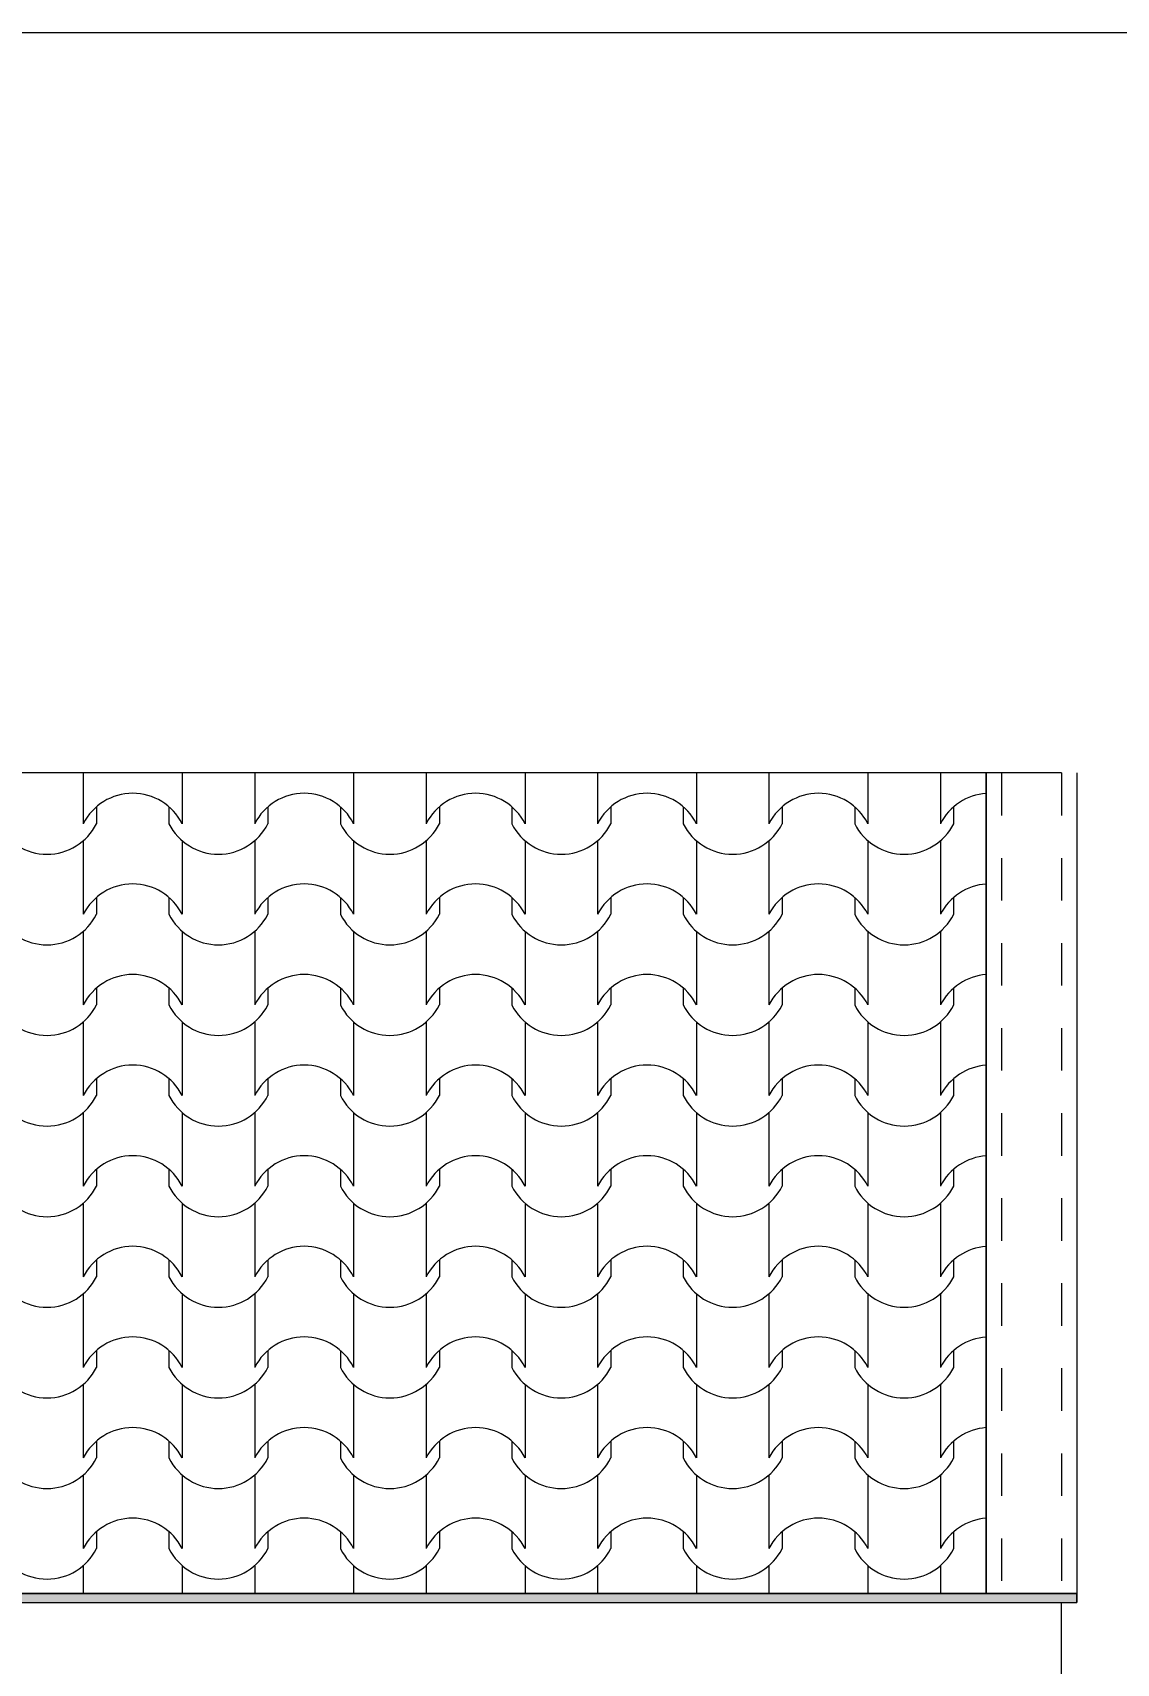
# Model space of a CAD drawing. Header units: feet. Extents: x 2791058 to 2855058, y -67651 to -18651.
# Drawn here: x 2832366 to 2835963, y -24063 to -18651 of the extents above; entities that cross this region are included whole.
import ezdxf

# ---------------------------------------------------------------- set-up
doc = ezdxf.new("R2010")
doc.units = ezdxf.units.FT
doc.header["$MEASUREMENT"] = 0
doc.linetypes.add('Dashed', pattern=[282.222223, 141.111112, -141.111112])
doc.layers.add('Dimensioning - General', color=7, linetype='Continuous')
for name, color, linetype, lineweight in [('Dimensioning - General_Pen_No__1', 7, 'Continuous', 0), ('Shell - Roof_Pen_No__21', 7, 'Continuous', 0), ('Structural - Bearing_Pen_No__1', 7, 'Continuous', 0)]:
    doc.layers.add(name, color=color, linetype=linetype, lineweight=lineweight)
doc.layers.add('Structural - Bearing_Pen_No__61', color=7, linetype='Continuous', lineweight=0, true_color=0x6a6a6a)
doc.layers.add('Structural - Bearing_Pen_No__62', color=7, linetype='Continuous', lineweight=0, true_color=0xaaaaaa)
doc.styles.add('GENERATED_STYLE_1', font='arial.ttf')
doc.dimstyles.new('GENERATED_STYLE__1', dxfattribs={"dimtxt": 250, "dimasz": 190, "dimexe": 0.18, "dimexo": 3, "dimgap": 0.09, "dimtad": 1, "dimlfac": 0.001, "dimzin": 0, "dimdsep": 46, "dimtxsty": 'GENERATED_STYLE_1', "dimblk": 'ARROWHEAD_2', "dimblk1": 'ARROWHEAD_2', "dimblk2": 'ARROWHEAD_2', "dimcen": 0.09, "dimclrd": 7, "dimclre": 7, "dimclrt": 7, "dimadec": 0, "dimazin": 0, "dimtfac": 1, "dimtdec": 4, "dimtmove": 0, "dimatfit": 3, "dimfxl": 1, "dimtolj": 1, "dimtzin": 0, "dimarcsym": 0})

# ---------------------------------------------------------------- blocks, each defined once
blk = doc.blocks.new('*X4', base_point=(2247653.8, -76425))
at = {"layer": 'Structural - Bearing_Pen_No__62', "color": 253, "linetype": 'Continuous', "lineweight": 0, "true_color": 0xaaaaaa}
for p, q in [((2832533.6, -21108), (2832533.6, -21154.4)), ((2832533.6, -21154.4), (2832533.6, -21276.4)), ((2832862.1, -21108), (2832862.1, -21154.4)), ((2832862.1, -21154.4), (2832862.1, -21276.4)), ((2833102.6, -21108), (2833102.6, -21154.4)), ((2833102.6, -21154.4), (2833102.6, -21276.4)), ((2833431.1, -21108), (2833431.1, -21154.4)), ((2833431.1, -21154.4), (2833431.1, -21276.4)), ((2833671.5, -21108), (2833671.5, -21154.4)), ((2833671.5, -21154.4), (2833671.5, -21276.4)), ((2834000, -21108), (2834000, -21154.4)), ((2834000, -21154.4), (2834000, -21276.4)), ((2834240.5, -21108), (2834240.5, -21154.4)), ((2834240.5, -21154.4), (2834240.5, -21276.4)), ((2834569, -21108), (2834569, -21154.4)), ((2834569, -21154.4), (2834569, -21276.4)), ((2834809.4, -21108), (2834809.4, -21154.4)), ((2834809.4, -21154.4), (2834809.4, -21276.4)), ((2835137.9, -21108), (2835137.9, -21154.4)), ((2835137.9, -21154.4), (2835137.9, -21276.4)), ((2835378.4, -21108), (2835378.4, -21154.4)), ((2835378.4, -21154.4), (2835378.4, -21276.4)), ((2832577.6, -21220.3), (2832577.6, -21276.4)), ((2832818.1, -21220.3), (2832818.1, -21276.4)), ((2833146.6, -21220.3), (2833146.6, -21276.4)), ((2833387, -21220.3), (2833387, -21276.4)), ((2833715.5, -21220.3), (2833715.5, -21276.4)), ((2833956, -21220.3), (2833956, -21276.4)), ((2834284.5, -21220.3), (2834284.5, -21276.4)), ((2834525, -21220.3), (2834525, -21276.4)), ((2834853.5, -21220.3), (2834853.5, -21276.4)), ((2835093.9, -21220.3), (2835093.9, -21276.4)), ((2835422.4, -21220.3), (2835422.4, -21276.4)), ((2832533.6, -21333.2), (2832533.6, -21455.1)), ((2832862.1, -21333.2), (2832862.1, -21455.1)), ((2833102.6, -21333.2), (2833102.6, -21455.1)), ((2833431.1, -21333.2), (2833431.1, -21455.1)), ((2833671.5, -21333.2), (2833671.5, -21455.1)), ((2834000, -21333.2), (2834000, -21455.1)), ((2834240.5, -21333.2), (2834240.5, -21455.1)), ((2834569, -21333.2), (2834569, -21455.1)), ((2834809.4, -21333.2), (2834809.4, -21455.1)), ((2835137.9, -21333.2), (2835137.9, -21455.1)), ((2835378.4, -21333.2), (2835378.4, -21455.1)), ((2832533.6, -21455.1), (2832533.6, -21577.1)), ((2832862.1, -21455.1), (2832862.1, -21577.1)), ((2833102.6, -21455.1), (2833102.6, -21577.1)), ((2833431.1, -21455.1), (2833431.1, -21577.1)), ((2833671.5, -21455.1), (2833671.5, -21577.1)), ((2834000, -21455.1), (2834000, -21577.1)), ((2834240.5, -21455.1), (2834240.5, -21577.1)), ((2834569, -21455.1), (2834569, -21577.1)), ((2834809.4, -21455.1), (2834809.4, -21577.1)), ((2835137.9, -21455.1), (2835137.9, -21577.1)), ((2835378.4, -21455.1), (2835378.4, -21577.1)), ((2832577.6, -21521), (2832577.6, -21577.1)), ((2832818.1, -21521), (2832818.1, -21577.1)), ((2833146.6, -21521), (2833146.6, -21577.1)), ((2833387, -21521), (2833387, -21577.1)), ((2833715.5, -21521), (2833715.5, -21577.1)), ((2833956, -21521), (2833956, -21577.1)), ((2834284.5, -21521), (2834284.5, -21577.1)), ((2834525, -21521), (2834525, -21577.1)), ((2834853.5, -21521), (2834853.5, -21577.1)), ((2835093.9, -21521), (2835093.9, -21577.1)), ((2835422.4, -21521), (2835422.4, -21577.1)), ((2832533.6, -21633.9), (2832533.6, -21755.8)), ((2832862.1, -21633.9), (2832862.1, -21755.8)), ((2833102.6, -21633.9), (2833102.6, -21755.8)), ((2833431.1, -21633.9), (2833431.1, -21755.8)), ((2833671.5, -21633.9), (2833671.5, -21755.8)), ((2834000, -21633.9), (2834000, -21755.8)), ((2834240.5, -21633.9), (2834240.5, -21755.8)), ((2834569, -21633.9), (2834569, -21755.8)), ((2834809.4, -21633.9), (2834809.4, -21755.8)), ((2835137.9, -21633.9), (2835137.9, -21755.8)), ((2835378.4, -21633.9), (2835378.4, -21755.8)), ((2832533.6, -21755.8), (2832533.6, -21877.7)), ((2832862.1, -21755.8), (2832862.1, -21877.7)), ((2833102.6, -21755.8), (2833102.6, -21877.7)), ((2833431.1, -21755.8), (2833431.1, -21877.7)), ((2833671.5, -21755.8), (2833671.5, -21877.7)), ((2834000, -21755.8), (2834000, -21877.7)), ((2834240.5, -21755.8), (2834240.5, -21877.7)), ((2834569, -21755.8), (2834569, -21877.7)), ((2834809.4, -21755.8), (2834809.4, -21877.7)), ((2835137.9, -21755.8), (2835137.9, -21877.7)), ((2835378.4, -21755.8), (2835378.4, -21877.7)), ((2832577.6, -21821.7), (2832577.6, -21877.7)), ((2832818.1, -21821.7), (2832818.1, -21877.7)), ((2833146.6, -21821.7), (2833146.6, -21877.7)), ((2833387, -21821.7), (2833387, -21877.7)), ((2833715.5, -21821.7), (2833715.5, -21877.7)), ((2833956, -21821.7), (2833956, -21877.7)), ((2834284.5, -21821.7), (2834284.5, -21877.7)), ((2834525, -21821.7), (2834525, -21877.7)), ((2834853.5, -21821.7), (2834853.5, -21877.7)), ((2835093.9, -21821.7), (2835093.9, -21877.7)), ((2835422.4, -21821.7), (2835422.4, -21877.7)), ((2832533.6, -21934.5), (2832533.6, -22056.5)), ((2832862.1, -21934.5), (2832862.1, -22056.5)), ((2833102.6, -21934.5), (2833102.6, -22056.5)), ((2833431.1, -21934.5), (2833431.1, -22056.5)), ((2833671.5, -21934.5), (2833671.5, -22056.5)), ((2834000, -21934.5), (2834000, -22056.5)), ((2834240.5, -21934.5), (2834240.5, -22056.5)), ((2834569, -21934.5), (2834569, -22056.5)), ((2834809.4, -21934.5), (2834809.4, -22056.5)), ((2835137.9, -21934.5), (2835137.9, -22056.5)), ((2835378.4, -21934.5), (2835378.4, -22056.5)), ((2832533.6, -22056.5), (2832533.6, -22178.4)), ((2832862.1, -22056.5), (2832862.1, -22178.4)), ((2833102.6, -22056.5), (2833102.6, -22178.4)), ((2833431.1, -22056.5), (2833431.1, -22178.4)), ((2833671.5, -22056.5), (2833671.5, -22178.4)), ((2834000, -22056.5), (2834000, -22178.4)), ((2834240.5, -22056.5), (2834240.5, -22178.4)), ((2834569, -22056.5), (2834569, -22178.4)), ((2834809.4, -22056.5), (2834809.4, -22178.4)), ((2835137.9, -22056.5), (2835137.9, -22178.4)), ((2835378.4, -22056.5), (2835378.4, -22178.4)), ((2832577.6, -22122.3), (2832577.6, -22178.4)), ((2832818.1, -22122.3), (2832818.1, -22178.4)), ((2833146.6, -22122.3), (2833146.6, -22178.4)), ((2833387, -22122.3), (2833387, -22178.4)), ((2833715.5, -22122.3), (2833715.5, -22178.4)), ((2833956, -22122.3), (2833956, -22178.4)), ((2834284.5, -22122.3), (2834284.5, -22178.4)), ((2834525, -22122.3), (2834525, -22178.4)), ((2834853.5, -22122.3), (2834853.5, -22178.4)), ((2835093.9, -22122.3), (2835093.9, -22178.4)), ((2835422.4, -22122.3), (2835422.4, -22178.4)), ((2832533.6, -22235.2), (2832533.6, -22357.1)), ((2832862.1, -22235.2), (2832862.1, -22357.1)), ((2833102.6, -22235.2), (2833102.6, -22357.1)), ((2833431.1, -22235.2), (2833431.1, -22357.1)), ((2833671.5, -22235.2), (2833671.5, -22357.1)), ((2834000, -22235.2), (2834000, -22357.1)), ((2834240.5, -22235.2), (2834240.5, -22357.1)), ((2834569, -22235.2), (2834569, -22357.1)), ((2834809.4, -22235.2), (2834809.4, -22357.1)), ((2835137.9, -22235.2), (2835137.9, -22357.1)), ((2835378.4, -22235.2), (2835378.4, -22357.1)), ((2832533.6, -22357.1), (2832533.6, -22479.1)), ((2832862.1, -22357.1), (2832862.1, -22479.1)), ((2833102.6, -22357.1), (2833102.6, -22479.1)), ((2833431.1, -22357.1), (2833431.1, -22479.1)), ((2833671.5, -22357.1), (2833671.5, -22479.1)), ((2834000, -22357.1), (2834000, -22479.1)), ((2834240.5, -22357.1), (2834240.5, -22479.1)), ((2834569, -22357.1), (2834569, -22479.1)), ((2834809.4, -22357.1), (2834809.4, -22479.1)), ((2835137.9, -22357.1), (2835137.9, -22479.1)), ((2835378.4, -22357.1), (2835378.4, -22479.1)), ((2832577.6, -22423), (2832577.6, -22479.1)), ((2832818.1, -22423), (2832818.1, -22479.1)), ((2833146.6, -22423), (2833146.6, -22479.1)), ((2833387, -22423), (2833387, -22479.1)), ((2833715.5, -22423), (2833715.5, -22479.1)), ((2833956, -22423), (2833956, -22479.1)), ((2834284.5, -22423), (2834284.5, -22479.1)), ((2834525, -22423), (2834525, -22479.1)), ((2834853.5, -22423), (2834853.5, -22479.1)), ((2835093.9, -22423), (2835093.9, -22479.1)), ((2835422.4, -22423), (2835422.4, -22479.1)), ((2832533.6, -22535.9), (2832533.6, -22657.8)), ((2832862.1, -22535.9), (2832862.1, -22657.8)), ((2833102.6, -22535.9), (2833102.6, -22657.8)), ((2833431.1, -22535.9), (2833431.1, -22657.8)), ((2833671.5, -22535.9), (2833671.5, -22657.8)), ((2834000, -22535.9), (2834000, -22657.8)), ((2834240.5, -22535.9), (2834240.5, -22657.8)), ((2834569, -22535.9), (2834569, -22657.8)), ((2834809.4, -22535.9), (2834809.4, -22657.8)), ((2835137.9, -22535.9), (2835137.9, -22657.8)), ((2835378.4, -22535.9), (2835378.4, -22657.8)), ((2832533.6, -22657.8), (2832533.6, -22779.7)), ((2832862.1, -22657.8), (2832862.1, -22779.7)), ((2833102.6, -22657.8), (2833102.6, -22779.7)), ((2833431.1, -22657.8), (2833431.1, -22779.7)), ((2833671.5, -22657.8), (2833671.5, -22779.7)), ((2834000, -22657.8), (2834000, -22779.7)), ((2834240.5, -22657.8), (2834240.5, -22779.7)), ((2834569, -22657.8), (2834569, -22779.7)), ((2834809.4, -22657.8), (2834809.4, -22779.7)), ((2835137.9, -22657.8), (2835137.9, -22779.7)), ((2835378.4, -22657.8), (2835378.4, -22779.7)), ((2832577.6, -22723.7), (2832577.6, -22779.7)), ((2832818.1, -22723.7), (2832818.1, -22779.7)), ((2833146.6, -22723.7), (2833146.6, -22779.7)), ((2833387, -22723.7), (2833387, -22779.7)), ((2833715.5, -22723.7), (2833715.5, -22779.7)), ((2833956, -22723.7), (2833956, -22779.7)), ((2834284.5, -22723.7), (2834284.5, -22779.7)), ((2834525, -22723.7), (2834525, -22779.7)), ((2834853.5, -22723.7), (2834853.5, -22779.7)), ((2835093.9, -22723.7), (2835093.9, -22779.7)), ((2835422.4, -22723.7), (2835422.4, -22779.7)), ((2832533.6, -22836.5), (2832533.6, -22958.5)), ((2832862.1, -22836.5), (2832862.1, -22958.5)), ((2833102.6, -22836.5), (2833102.6, -22958.5)), ((2833431.1, -22836.5), (2833431.1, -22958.5)), ((2833671.5, -22836.5), (2833671.5, -22958.5)), ((2834000, -22836.5), (2834000, -22958.5)), ((2834240.5, -22836.5), (2834240.5, -22958.5)), ((2834569, -22836.5), (2834569, -22958.5)), ((2834809.4, -22836.5), (2834809.4, -22958.5)), ((2835137.9, -22836.5), (2835137.9, -22958.5)), ((2835378.4, -22836.5), (2835378.4, -22958.5)), ((2832533.6, -22958.5), (2832533.6, -23080.4)), ((2832862.1, -22958.5), (2832862.1, -23080.4)), ((2833102.6, -22958.5), (2833102.6, -23080.4)), ((2833431.1, -22958.5), (2833431.1, -23080.4)), ((2833671.5, -22958.5), (2833671.5, -23080.4)), ((2834000, -22958.5), (2834000, -23080.4)), ((2834240.5, -22958.5), (2834240.5, -23080.4)), ((2834569, -22958.5), (2834569, -23080.4)), ((2834809.4, -22958.5), (2834809.4, -23080.4)), ((2835137.9, -22958.5), (2835137.9, -23080.4)), ((2835378.4, -22958.5), (2835378.4, -23080.4)), ((2832577.6, -23024.4), (2832577.6, -23080.4)), ((2832818.1, -23024.4), (2832818.1, -23080.4)), ((2833146.6, -23024.4), (2833146.6, -23080.4)), ((2833387, -23024.4), (2833387, -23080.4)), ((2833715.5, -23024.4), (2833715.5, -23080.4)), ((2833956, -23024.4), (2833956, -23080.4)), ((2834284.5, -23024.4), (2834284.5, -23080.4)), ((2834525, -23024.4), (2834525, -23080.4)), ((2834853.5, -23024.4), (2834853.5, -23080.4)), ((2835093.9, -23024.4), (2835093.9, -23080.4)), ((2835422.4, -23024.4), (2835422.4, -23080.4)), ((2832533.6, -23137.2), (2832533.6, -23259.2)), ((2832862.1, -23137.2), (2832862.1, -23259.2)), ((2833102.6, -23137.2), (2833102.6, -23259.2)), ((2833431.1, -23137.2), (2833431.1, -23259.2)), ((2833671.5, -23137.2), (2833671.5, -23259.2)), ((2834000, -23137.2), (2834000, -23259.2)), ((2834240.5, -23137.2), (2834240.5, -23259.2)), ((2834569, -23137.2), (2834569, -23259.2)), ((2834809.4, -23137.2), (2834809.4, -23259.2)), ((2835137.9, -23137.2), (2835137.9, -23259.2)), ((2835378.4, -23137.2), (2835378.4, -23259.2)), ((2832533.6, -23259.2), (2832533.6, -23381.1)), ((2832862.1, -23259.2), (2832862.1, -23381.1)), ((2833102.6, -23259.2), (2833102.6, -23381.1)), ((2833431.1, -23259.2), (2833431.1, -23381.1)), ((2833671.5, -23259.2), (2833671.5, -23381.1)), ((2834000, -23259.2), (2834000, -23381.1)), ((2834240.5, -23259.2), (2834240.5, -23381.1)), ((2834569, -23259.2), (2834569, -23381.1)), ((2834809.4, -23259.2), (2834809.4, -23381.1)), ((2835137.9, -23259.2), (2835137.9, -23381.1)), ((2835378.4, -23259.2), (2835378.4, -23381.1)), ((2832577.6, -23325), (2832577.6, -23381.1)), ((2832818.1, -23325), (2832818.1, -23381.1)), ((2833146.6, -23325), (2833146.6, -23381.1)), ((2833387, -23325), (2833387, -23381.1)), ((2833715.5, -23325), (2833715.5, -23381.1)), ((2833956, -23325), (2833956, -23381.1)), ((2834284.5, -23325), (2834284.5, -23381.1)), ((2834525, -23325), (2834525, -23381.1)), ((2834853.5, -23325), (2834853.5, -23381.1)), ((2835093.9, -23325), (2835093.9, -23381.1)), ((2835422.4, -23325), (2835422.4, -23381.1)), ((2832533.6, -23437.9), (2832533.6, -23559.8)), ((2832862.1, -23437.9), (2832862.1, -23559.8)), ((2833102.6, -23437.9), (2833102.6, -23559.8)), ((2833431.1, -23437.9), (2833431.1, -23559.8)), ((2833671.5, -23437.9), (2833671.5, -23559.8)), ((2834000, -23437.9), (2834000, -23559.8)), ((2834240.5, -23437.9), (2834240.5, -23559.8)), ((2834569, -23437.9), (2834569, -23559.8)), ((2834809.4, -23437.9), (2834809.4, -23559.8)), ((2835137.9, -23437.9), (2835137.9, -23559.8)), ((2835378.4, -23437.9), (2835378.4, -23559.8)), ((2832533.6, -23559.8), (2832533.6, -23681.8)), ((2832862.1, -23559.8), (2832862.1, -23681.8)), ((2833102.6, -23559.8), (2833102.6, -23681.8)), ((2833431.1, -23559.8), (2833431.1, -23681.8)), ((2833671.5, -23559.8), (2833671.5, -23681.8)), ((2834000, -23559.8), (2834000, -23681.8)), ((2834240.5, -23559.8), (2834240.5, -23681.8)), ((2834569, -23559.8), (2834569, -23681.8)), ((2834809.4, -23559.8), (2834809.4, -23681.8)), ((2835137.9, -23559.8), (2835137.9, -23681.8)), ((2835378.4, -23559.8), (2835378.4, -23681.8)), ((2832577.6, -23625.7), (2832577.6, -23681.8)), ((2832818.1, -23625.7), (2832818.1, -23681.8)), ((2833146.6, -23625.7), (2833146.6, -23681.8)), ((2833387, -23625.7), (2833387, -23681.8)), ((2833715.5, -23625.7), (2833715.5, -23681.8)), ((2833956, -23625.7), (2833956, -23681.8)), ((2834284.5, -23625.7), (2834284.5, -23681.8)), ((2834525, -23625.7), (2834525, -23681.8)), ((2834853.5, -23625.7), (2834853.5, -23681.8)), ((2835093.9, -23625.7), (2835093.9, -23681.8)), ((2835422.4, -23625.7), (2835422.4, -23681.8)), ((2832533.6, -23738.6), (2832533.6, -23830.5)), ((2832862.1, -23738.6), (2832862.1, -23830.5)), ((2833102.6, -23738.6), (2833102.6, -23830.5)), ((2833431.1, -23738.6), (2833431.1, -23830.5)), ((2833671.5, -23738.6), (2833671.5, -23830.5)), ((2834000, -23738.6), (2834000, -23830.5)), ((2834240.5, -23738.6), (2834240.5, -23830.5)), ((2834569, -23738.6), (2834569, -23830.5)), ((2834809.4, -23738.6), (2834809.4, -23830.5)), ((2835137.9, -23738.6), (2835137.9, -23830.5)), ((2835378.4, -23738.6), (2835378.4, -23830.5))]:
    blk.add_line(p, q, dxfattribs=at)
for centre, radius, start, end in [((2832698.4, -21360.3), 184.9, 90.1705, 153.0115), ((2832697.3, -21360.3), 184.9, 26.9885, 89.8295), ((2833267.4, -21360.3), 184.9, 90.1705, 153.0115), ((2833266.3, -21360.3), 184.9, 26.9885, 89.8295), ((2833836.3, -21360.3), 184.9, 90.1705, 153.0115), ((2833835.2, -21360.3), 184.9, 26.9885, 89.8295), ((2834405.3, -21360.3), 184.9, 90.1705, 153.0115), ((2834404.2, -21360.3), 184.9, 26.9885, 89.8295), ((2834974.2, -21360.3), 184.9, 90.1705, 153.0115), ((2834973.1, -21360.3), 184.9, 26.9885, 89.8295), ((2835543.2, -21360.3), 184.9, 93.8665, 153.0115), ((2832413.4, -21193.8), 183.9, 206.7044, 333.2956), ((2832982.3, -21193.8), 183.9, 206.7044, 333.2956), ((2833551.3, -21193.8), 183.9, 206.7044, 333.2956), ((2834120.2, -21193.8), 183.9, 206.7044, 333.2956), ((2834689.2, -21193.8), 183.9, 206.7044, 333.2956), ((2835258.2, -21193.8), 183.9, 206.7044, 333.2956), ((2832698.4, -21661), 184.9, 90.1705, 153.0115), ((2832697.3, -21661), 184.9, 26.9885, 89.8295), ((2833267.4, -21661), 184.9, 90.1705, 153.0115), ((2833266.3, -21661), 184.9, 26.9885, 89.8295), ((2833836.3, -21661), 184.9, 90.1705, 153.0115), ((2833835.2, -21661), 184.9, 26.9885, 89.8295), ((2834405.3, -21661), 184.9, 90.1705, 153.0115), ((2834404.2, -21661), 184.9, 26.9885, 89.8295), ((2834974.2, -21661), 184.9, 90.1705, 153.0115), ((2834973.1, -21661), 184.9, 26.9885, 89.8295), ((2835543.2, -21661), 184.9, 93.8665, 153.0115), ((2832413.4, -21494.4), 183.9, 206.7044, 333.2956), ((2832982.3, -21494.4), 183.9, 206.7044, 333.2956), ((2833551.3, -21494.4), 183.9, 206.7044, 333.2956), ((2834120.2, -21494.4), 183.9, 206.7044, 333.2956), ((2834689.2, -21494.4), 183.9, 206.7044, 333.2956), ((2835258.2, -21494.4), 183.9, 206.7044, 333.2956), ((2832698.4, -21961.7), 184.9, 90.1705, 153.0115), ((2832697.3, -21961.7), 184.9, 26.9885, 89.8295), ((2833267.4, -21961.7), 184.9, 90.1705, 153.0115), ((2833266.3, -21961.7), 184.9, 26.9885, 89.8295), ((2833836.3, -21961.7), 184.9, 90.1705, 153.0115), ((2833835.2, -21961.7), 184.9, 26.9885, 89.8295), ((2834405.3, -21961.7), 184.9, 90.1705, 153.0115), ((2834404.2, -21961.7), 184.9, 26.9885, 89.8295), ((2834974.2, -21961.7), 184.9, 90.1705, 153.0115), ((2834973.1, -21961.7), 184.9, 26.9885, 89.8295), ((2835543.2, -21961.7), 184.9, 93.8665, 153.0115), ((2832413.4, -21795.1), 183.9, 206.7044, 333.2956), ((2832982.3, -21795.1), 183.9, 206.7044, 333.2956), ((2833551.3, -21795.1), 183.9, 206.7044, 333.2956), ((2834120.2, -21795.1), 183.9, 206.7044, 333.2956), ((2834689.2, -21795.1), 183.9, 206.7044, 333.2956), ((2835258.2, -21795.1), 183.9, 206.7044, 333.2956), ((2832698.4, -22262.3), 184.9, 90.1705, 153.0115), ((2832697.3, -22262.3), 184.9, 26.9885, 89.8295), ((2833267.4, -22262.3), 184.9, 90.1705, 153.0115), ((2833266.3, -22262.3), 184.9, 26.9885, 89.8295), ((2833836.3, -22262.3), 184.9, 90.1705, 153.0115), ((2833835.2, -22262.3), 184.9, 26.9885, 89.8295), ((2834405.3, -22262.3), 184.9, 90.1705, 153.0115), ((2834404.2, -22262.3), 184.9, 26.9885, 89.8295), ((2834974.2, -22262.3), 184.9, 90.1705, 153.0115), ((2834973.1, -22262.3), 184.9, 26.9885, 89.8295), ((2835543.2, -22262.3), 184.9, 93.8665, 153.0115), ((2832413.4, -22095.8), 183.9, 206.7044, 333.2956), ((2832982.3, -22095.8), 183.9, 206.7044, 333.2956), ((2833551.3, -22095.8), 183.9, 206.7044, 333.2956), ((2834120.2, -22095.8), 183.9, 206.7044, 333.2956), ((2834689.2, -22095.8), 183.9, 206.7044, 333.2956), ((2835258.2, -22095.8), 183.9, 206.7044, 333.2956), ((2832698.4, -22563), 184.9, 90.1705, 153.0115), ((2832697.3, -22563), 184.9, 26.9885, 89.8295), ((2833267.4, -22563), 184.9, 90.1705, 153.0115), ((2833266.3, -22563), 184.9, 26.9885, 89.8295), ((2833836.3, -22563), 184.9, 90.1705, 153.0115), ((2833835.2, -22563), 184.9, 26.9885, 89.8295), ((2834405.3, -22563), 184.9, 90.1705, 153.0115), ((2834404.2, -22563), 184.9, 26.9885, 89.8295), ((2834974.2, -22563), 184.9, 90.1705, 153.0115), ((2834973.1, -22563), 184.9, 26.9885, 89.8295), ((2835543.2, -22563), 184.9, 93.8665, 153.0115), ((2832413.4, -22396.5), 183.9, 206.7044, 333.2956), ((2832982.3, -22396.5), 183.9, 206.7044, 333.2956), ((2833551.3, -22396.5), 183.9, 206.7044, 333.2956), ((2834120.2, -22396.5), 183.9, 206.7044, 333.2956), ((2834689.2, -22396.5), 183.9, 206.7044, 333.2956), ((2835258.2, -22396.5), 183.9, 206.7044, 333.2956), ((2832698.4, -22863.7), 184.9, 90.1705, 153.0115), ((2832697.3, -22863.7), 184.9, 26.9885, 89.8295), ((2833267.4, -22863.7), 184.9, 90.1705, 153.0115), ((2833266.3, -22863.7), 184.9, 26.9885, 89.8295), ((2833836.3, -22863.7), 184.9, 90.1705, 153.0115), ((2833835.2, -22863.7), 184.9, 26.9885, 89.8295), ((2834405.3, -22863.7), 184.9, 90.1705, 153.0115), ((2834404.2, -22863.7), 184.9, 26.9885, 89.8295), ((2834974.2, -22863.7), 184.9, 90.1705, 153.0115), ((2834973.1, -22863.7), 184.9, 26.9885, 89.8295), ((2835543.2, -22863.7), 184.9, 93.8665, 153.0115), ((2832413.4, -22697.1), 183.9, 206.7044, 333.2956), ((2832982.3, -22697.1), 183.9, 206.7044, 333.2956), ((2833551.3, -22697.1), 183.9, 206.7044, 333.2956), ((2834120.2, -22697.1), 183.9, 206.7044, 333.2956), ((2834689.2, -22697.1), 183.9, 206.7044, 333.2956), ((2835258.2, -22697.1), 183.9, 206.7044, 333.2956), ((2832698.4, -23164.3), 184.9, 90.1705, 153.0115), ((2832697.3, -23164.3), 184.9, 26.9885, 89.8295), ((2833267.4, -23164.3), 184.9, 90.1705, 153.0115), ((2833266.3, -23164.3), 184.9, 26.9885, 89.8295), ((2833836.3, -23164.3), 184.9, 90.1705, 153.0115), ((2833835.2, -23164.3), 184.9, 26.9885, 89.8295), ((2834405.3, -23164.3), 184.9, 90.1705, 153.0115), ((2834404.2, -23164.3), 184.9, 26.9885, 89.8295), ((2834974.2, -23164.3), 184.9, 90.1705, 153.0115), ((2834973.1, -23164.3), 184.9, 26.9885, 89.8295), ((2835543.2, -23164.3), 184.9, 93.8665, 153.0115), ((2832413.4, -22997.8), 183.9, 206.7044, 333.2956), ((2832982.3, -22997.8), 183.9, 206.7044, 333.2956), ((2833551.3, -22997.8), 183.9, 206.7044, 333.2956), ((2834120.2, -22997.8), 183.9, 206.7044, 333.2956), ((2834689.2, -22997.8), 183.9, 206.7044, 333.2956), ((2835258.2, -22997.8), 183.9, 206.7044, 333.2956), ((2832698.4, -23465), 184.9, 90.1705, 153.0115), ((2832697.3, -23465), 184.9, 26.9885, 89.8295), ((2833267.4, -23465), 184.9, 90.1705, 153.0115), ((2833266.3, -23465), 184.9, 26.9885, 89.8295), ((2833836.3, -23465), 184.9, 90.1705, 153.0115), ((2833835.2, -23465), 184.9, 26.9885, 89.8295), ((2834405.3, -23465), 184.9, 90.1705, 153.0115), ((2834404.2, -23465), 184.9, 26.9885, 89.8295), ((2834974.2, -23465), 184.9, 90.1705, 153.0115), ((2834973.1, -23465), 184.9, 26.9885, 89.8295), ((2835543.2, -23465), 184.9, 93.8665, 153.0115), ((2832413.4, -23298.5), 183.9, 206.7044, 333.2956), ((2832982.3, -23298.5), 183.9, 206.7044, 333.2956), ((2833551.3, -23298.5), 183.9, 206.7044, 333.2956), ((2834120.2, -23298.5), 183.9, 206.7044, 333.2956), ((2834689.2, -23298.5), 183.9, 206.7044, 333.2956), ((2835258.2, -23298.5), 183.9, 206.7044, 333.2956), ((2832698.4, -23765.7), 184.9, 90.1705, 153.0115), ((2832697.3, -23765.7), 184.9, 26.9885, 89.8295), ((2833267.4, -23765.7), 184.9, 90.1705, 153.0115), ((2833266.3, -23765.7), 184.9, 26.9885, 89.8295), ((2833836.3, -23765.7), 184.9, 90.1705, 153.0115), ((2833835.2, -23765.7), 184.9, 26.9885, 89.8295), ((2834405.3, -23765.7), 184.9, 90.1705, 153.0115), ((2834404.2, -23765.7), 184.9, 26.9885, 89.8295), ((2834974.2, -23765.7), 184.9, 90.1705, 153.0115), ((2834973.1, -23765.7), 184.9, 26.9885, 89.8295), ((2835543.2, -23765.7), 184.9, 93.8665, 153.0115), ((2832413.4, -23599.1), 183.9, 206.7044, 333.2956), ((2832982.3, -23599.1), 183.9, 206.7044, 333.2956), ((2833551.3, -23599.1), 183.9, 206.7044, 333.2956), ((2834120.2, -23599.1), 183.9, 206.7044, 333.2956), ((2834689.2, -23599.1), 183.9, 206.7044, 333.2956), ((2835258.2, -23599.1), 183.9, 206.7044, 333.2956)]:
    blk.add_arc(centre, radius, start, end, dxfattribs=at)
blk = doc.blocks.new('Fill_2', base_point=(2247653.8, -74225))
at = {"layer": 'Structural - Bearing_Pen_No__1', "color": 7, "linetype": 'Continuous', "lineweight": 0}
for p, q in [((2835530.7, -21108), (2829705.3, -21108)), ((2835530.7, -23830.5), (2835530.7, -21108)), ((2820280.7, -23830.5), (2835530.7, -23830.5))]:
    blk.add_line(p, q, dxfattribs=at)
at = {"layer": 'Structural - Bearing_Pen_No__62', "color": 253, "linetype": 'Continuous', "lineweight": 0, "true_color": 0xaaaaaa}
blk.add_blockref('*X4', (2247653.8, -76425), dxfattribs=at)
blk = doc.blocks.new('*D47', base_point=(2247653.8, -76425))
at = {"layer": 'Dimensioning - General_Pen_No__1', "color": 7, "linetype": 'Continuous', "lineweight": 0, "transparency": 16777216}
for p, q in [((2839429.5, -23788.3), (2839679.5, -23932.7)), ((2839742, -23860.5), (2839367, -23860.5)), ((2839554.5, -24360.5), (2839554.5, -23860.5)), ((2839429.5, -24288.3), (2839679.5, -24432.7)), ((2839742, -24360.5), (2839367, -24360.5))]:
    blk.add_line(p, q, dxfattribs=at)
blk = doc.blocks.new('ARROWHEAD_2')
at = {"color": 0, "linetype": 'Continuous', "lineweight": 0}
for p, q in [((-0.378, -0.655), (0.378, 0.655)), ((0, 0), (-1, 0))]:
    blk.add_line(p, q, dxfattribs=at)
blk = doc.blocks.new('*D48', base_point=(2247653.8, -76425))
at = {"layer": 'Dimensioning - General_Pen_No__1', "color": 7, "linetype": 'Continuous', "lineweight": 0, "transparency": 16777216}
for p, q in [((2839554.5, -21108), (2839554.5, -20985.8)), ((2839679.5, -21180.2), (2839429.5, -21035.9)), ((2839742, -21108), (2839367, -21108)), ((2839554.5, -23860.5), (2839554.5, -21108)), ((2839429.5, -23788.3), (2839679.5, -23932.7)), ((2839742, -23860.5), (2839367, -23860.5))]:
    blk.add_line(p, q, dxfattribs=at)
at = {"layer": 'Dimensioning - General_Pen_No__1', "color": 7, "lineweight": 0, "transparency": 16777216, "insert": (2839504.5, -22816.8), "char_height": 250, "attachment_point": 7, "rotation": 90, "style": 'GENERATED_STYLE_1'}
blk.add_mtext('\\A1;2.80', dxfattribs=at)
blk = doc.blocks.new('*D49', base_point=(2247653.8, -76425))
at = {"layer": 'Dimensioning - General_Pen_No__1', "color": 7, "linetype": 'Continuous', "lineweight": 0, "transparency": 16777216}
for p, q in [((2840066.1, -21108), (2840066.1, -20985.8)), ((2840191.1, -21180.2), (2839941.1, -21035.9)), ((2840253.6, -21108), (2839878.6, -21108)), ((2840066.1, -39760.5), (2840066.1, -21108)), ((2839941.1, -39688.3), (2840191.1, -39832.7)), ((2840253.6, -39760.5), (2839878.6, -39760.5)), ((2840066.1, -39882.7), (2840066.1, -39760.5))]:
    blk.add_line(p, q, dxfattribs=at)
at = {"layer": 'Dimensioning - General_Pen_No__1', "color": 7, "lineweight": 0, "transparency": 16777216, "insert": (2840016.1, -30861.7), "char_height": 250, "attachment_point": 7, "rotation": 90, "style": 'GENERATED_STYLE_1'}
blk.add_mtext('\\A1;18.70', dxfattribs=at)

msp = doc.modelspace()

# ---------------------------------------------------------------- hatches: boundary and pattern name
at = {"layer": 'Structural - Bearing_Pen_No__61', "linetype": 'Continuous', "lineweight": 0, "true_color": 0x6a6a6a}
msp.add_hatch(color=251, dxfattribs=at).paths.add_polyline_path([(2835830.729, -23860.496), (2835830.729, -23830.496), (2835530.729, -23830.496), (2820280.729, -23830.496), (2820280.729, -23860.496)])

# ---------------------------------------------------------------- linework, layer by layer
at = {"layer": 'Shell - Roof_Pen_No__21', "color": 7, "linetype": 'Continuous', "lineweight": 0}
for p, q in [((2791057.579, -18651.285), (2855057.579, -18651.285)), ((2835780.729, -21108.04), (2803780.729, -21108.04)), ((2835530.729, -21108.04), (2835530.729, -23830.496)), ((2835830.729, -21108.04), (2835830.729, -23830.496)), ((2820180.729, -23860.496), (2835830.729, -23860.496)), ((2835530.729, -23830.496), (2835830.729, -23830.496)), ((2835780.729, -24360.496), (2835780.729, -23860.496)), ((2835830.729, -23830.496), (2835830.729, -23860.496))]:
    msp.add_line(p, q, dxfattribs=at)
at = {"layer": 'Shell - Roof_Pen_No__21', "color": 7, "linetype": 'Dashed', "lineweight": 0}
for p, q in [((2835580.729, -21108.04), (2835580.729, -23830.496)), ((2835780.729, -21108.04), (2835780.729, -23830.496))]:
    msp.add_line(p, q, dxfattribs=at)
at = {"layer": 'Structural - Bearing_Pen_No__61', "color": 251, "linetype": 'Continuous', "lineweight": 0, "true_color": 0x6a6a6a, "flags": 128}
msp.add_lwpolyline([(2835830.729, -23860.496), (2835830.729, -23830.496), (2835530.729, -23830.496), (2820280.729, -23830.496), (2820280.729, -23860.496)], close=True, dxfattribs=at)

# ---------------------------------------------------------------- block references
at = {"layer": 'Structural - Bearing_Pen_No__62', "color": 253, "linetype": 'Continuous', "lineweight": 0, "true_color": 0xaaaaaa}
msp.add_blockref('Fill_2', (2247653.822, -74224.967), dxfattribs=at)

# ---------------------------------------------------------------- dimensions: what is measured, and where the dimension line sits
at = {"layer": 'Dimensioning - General', "color": 7, "linetype": 'Continuous', "lineweight": 0}
for base, p1, p2, text, picture, middle in [((2840066.082, -21108.04), (2837214.019, -39760.496), (2835214.019, -21108.04), '18.70', '*D49', (2839891.082, -30441.696)), ((2839554.515, -21108.04), (2835780.729, -23860.496), (2835780.729, -21108.04), '2.80', '*D48', (2839379.515, -22492.134))]:
    dim = msp.add_linear_dim(base=base, p1=p1, p2=p2, angle=90, text=text, dimstyle='GENERATED_STYLE__1', dxfattribs=at)
    dim.commit()
    dim.dimension.update_dxf_attribs({"geometry": picture, "text_midpoint": middle, "dimtype": 160, "text_rotation": 90})
dim = msp.add_linear_dim(base=(2839554.515, -23860.496), p1=(2835380.729, -24360.496), p2=(2835780.729, -23860.496), angle=90, dimstyle='GENERATED_STYLE__1', dxfattribs=at)
dim.commit()
dim.dimension.update_dxf_attribs({"geometry": '*D47', "text_midpoint": (2839379.515, -24621.588), "dimtype": 160, "text_rotation": 90})

doc.saveas('drawing.dxf')
